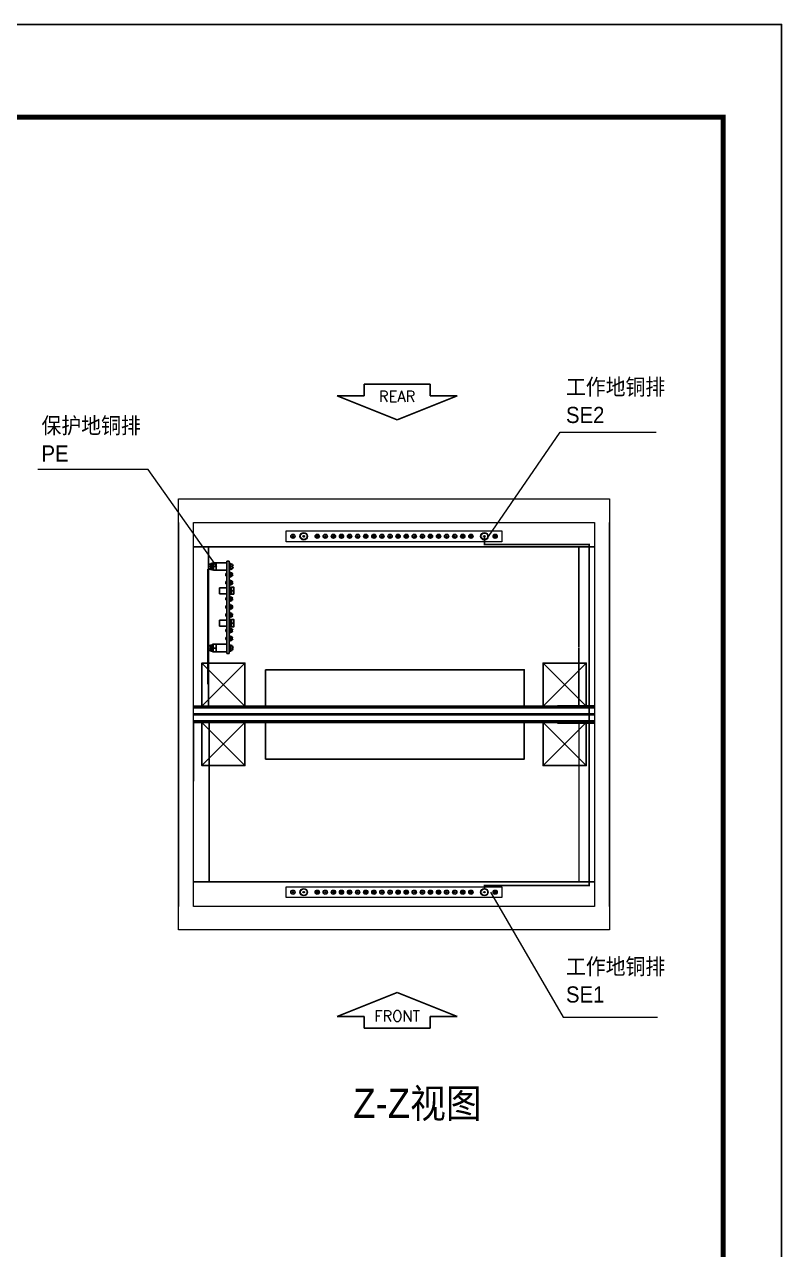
# Model space of a CAD drawing. Extents: x 81437 to 204847, y -54769 to -29444.
# Drawn here: x 89299 to 90703, y -49059 to -46788 of the extents above; entities that cross this region are included whole.
import ezdxf
from ezdxf.enums import TextEntityAlignment as Align

# ---------------------------------------------------------------- set-up
doc = ezdxf.new("R2010")
doc.units = 0
doc.header["$LTSCALE"] = 100
doc.header["$MEASUREMENT"] = 0
for name, color, linetype in [('02___PRT_ALL_AXES', 7, 'Continuous'), ('6', 6, 'Continuous'), ('70X110X1330_DXF_CONTINUOUS_LINE', 7, 'Continuous'), ('C_M8_DXF_CONTINUOUS_LINE', 7, 'Continuous'), ('D4_GB9074_24DXF_CONTINUOUS_LINE', 7, 'Continuous'), ('D4_GB9074_26DXF_CONTINUOUS_LINE', 7, 'Continuous'), ('D6_GB9074_24DXF_CONTINUOUS_LINE', 7, 'Continuous'), ('D6_GB9074_26DXF_CONTINUOUS_LINE', 7, 'Continuous'), ('D8_GB93_DXF_CONTINUOUS_LINE', 7, 'Continuous'), ('D8_GB97_1_DXF_CONTINUOUS_LINE', 7, 'Continuous'), ('GP03Z380_1_LDXF_CONTINUOUS_LINE', 7, 'Continuous'), ('JYZ-01G_DXF_CONTINUOUS_LINE', 7, 'Continuous'), ('KP103-A2-LT0DXF_CONTINUOUS_LINE', 7, 'Continuous'), ('KP103-A2-LT1DXF_CONTINUOUS_LINE', 7, 'Continuous'), ('M4X10_GB818_DXF_CONTINUOUS_LINE', 7, 'Continuous'), ('M6X14_GB818_DXF_CONTINUOUS_LINE', 7, 'Continuous'), ('M8X20_GB5783DXF_CONTINUOUS_LINE', 7, 'Continuous'), ('t', 1, 'Continuous'), ('TEXT', 7, 'Continuous')]:
    doc.layers.add(name, color=color, linetype=linetype)
doc.layers.add('细实线', color=7, linetype='Continuous', lineweight=20)
doc.styles.add('HZ', font='arial.ttf', dxfattribs={"width": 0.7})
doc.styles.add('ROMANS', font='romans', dxfattribs={"width": 0.8, "height": 2})
doc.styles.get("Standard").update_dxf_attribs({"font": ''})
doc.styles.add('微软雅黑', font='')
doc.styles.get('Standard').set_extended_font_data('SimSun')
doc.styles.get('微软雅黑').set_extended_font_data('Microsoft YaHei')

# ---------------------------------------------------------------- blocks, each defined once
blk = doc.blocks.new('图框')
at = {"layer": 't', "color": 7, "const_width": 9.62}
blk.add_lwpolyline([(4109.5, -3210.4), (4109.5, -58.9), (-6.2, -58.9), (-6.2, -3210.4)], close=True, dxfattribs=at)
at = {"color": 7, "style": '微软雅黑', "flags": 8}
for tag, p, height in [('DWG.NAME:', (1375.5, -2969.2), 25), ('DWG.NO.:', (3122, -3089.3), 24), ('图纸编号', (3309.2, -3111.3), 24), ('FILENO.:', (3122.5, -3165), 24), ('文档号', (3311.6, -3183), 24)]:
    blk.add_attdef(tag, p, '', height=height, dxfattribs=at)
at = {"color": 7, "style": '微软雅黑', "width": 0.8, "flags": 8}
for tag, p, height in [('PROJECTNAME:', (3119.3, -2971.7), 24), ('PROJECT_NAME', (3324.7, -2969.2), 25)]:
    blk.add_attdef(tag, p, '', height=height, dxfattribs=at)
at = {"color": 7, "style": '微软雅黑', "flags": 8}
for tag, height, width, p in [('RENLIU', 24, 0.7, (692, -3009.2)), ('SHUFENWANG', 24, 0.7, (879.6, -3009.2)), ('FANGHOU', 24, 0.7, (1063.6, -3009.2)), ('DANDANLI', 24, 0.7, (1243.9, -3009.2)), ('#10STATIONONTROLCABINETCOVER', 30, 0.6, (1771.7, -3076)), ('HANGZHOUHOLLYSYSAUTOMATIONCO.,LTD.', 24, 0.7, (2763.9, -3104.6))]:
    blk.add_attdef(tag, text='', height=height, dxfattribs=dict(at, width=width)).set_placement(p, align=Align.MIDDLE)
for tag, p in [('图纸名称:', (1371.6, -3024.8)), ('项目名称', (3272.9, -3045.6))]:
    blk.add_attdef(tag, text='', height=25, dxfattribs=at).set_placement(p, align=Align.BOTTOM_LEFT)
for tag, height, p in [('设计时间', 23, (207.7, -3033.7)), ('刘仁', 23, (692, -3061.1)), ('王姝芬', 23, (879.6, -3061.1)), ('侯方', 23, (1063.6, -3061.1)), ('李丹丹', 23, (1243.9, -3061.1)), ('PAGEXOFX', 24, (3947.6, -3097.9)), ('REV.', 24, (53.2, -3121.9)), ('DATE', 24, (202.7, -3121.9)), ('DESCRIPTION', 24, (445.6, -3121.9)), ('PREPARED', 24, (692, -3121.9)), ('CHECKED', 24, (879.6, -3121.9)), ('SIGNED', 24, (1063.6, -3121.9)), ('APPROVED', 24, (1243.9, -3121.9)), ('图纸名称', 30, (1771.7, -3153.6)), ('第几页共几页', 24, (3947.6, -3172.9))]:
    blk.add_attdef(tag, text='', height=height, dxfattribs=at).set_placement(p, align=Align.MIDDLE)
at = {"color": 7, "flags": 8}
blk.add_attdef('A', text='', height=23, dxfattribs=at).set_placement((53.7, -3033.7), align=Align.MIDDLE)
blk = doc.blocks.new('工作地铜排新')
at = {"linetype": 'Continuous', "lineweight": 0}
for p, q in [((8.6, -13), (8.6, -12)), ((8.6, -12), (9.6, -12)), ((9.6, -13), (8.6, -13)), ((9.6, -12), (9.6, -11)), ((9.6, -11), (10.6, -11)), ((9.6, -14), (9.6, -13)), ((10.6, -14), (9.6, -14)), ((10.6, -11), (10.6, -12)), ((10.6, -12), (11.6, -12)), ((10.6, -13), (10.6, -14)), ((11.6, -13), (10.6, -13)), ((11.6, -12), (11.6, -13)), ((8.6, -58), (8.6, -57)), ((8.6, -57), (9.6, -57)), ((9.6, -58), (8.6, -58)), ((9.6, -57), (9.6, -56)), ((9.6, -56), (10.6, -56)), ((9.6, -59), (9.6, -58)), ((10.6, -59), (9.6, -59)), ((10.6, -56), (10.6, -57)), ((10.6, -57), (11.6, -57)), ((10.6, -58), (10.6, -59)), ((11.6, -58), (10.6, -58)), ((11.6, -57), (11.6, -58)), ((8.6, -73), (8.6, -72)), ((8.6, -72), (9.6, -72)), ((9.6, -73), (8.6, -73)), ((8.6, -88), (8.6, -87)), ((8.6, -87), (9.6, -87)), ((9.6, -88), (8.6, -88)), ((9.6, -72), (9.6, -71)), ((9.6, -71), (10.6, -71)), ((9.6, -74), (9.6, -73)), ((10.6, -74), (9.6, -74)), ((9.6, -87), (9.6, -86)), ((9.6, -86), (10.6, -86)), ((9.6, -89), (9.6, -88)), ((10.6, -89), (9.6, -89)), ((10.6, -71), (10.6, -72)), ((10.6, -72), (11.6, -72)), ((10.6, -73), (10.6, -74)), ((11.6, -73), (10.6, -73)), ((10.6, -86), (10.6, -87)), ((10.6, -87), (11.6, -87)), ((10.6, -88), (10.6, -89)), ((11.6, -88), (10.6, -88)), ((11.6, -72), (11.6, -73)), ((11.6, -87), (11.6, -88)), ((8.6, -103), (8.6, -102)), ((8.6, -102), (9.6, -102)), ((9.6, -103), (8.6, -103)), ((9.6, -102), (9.6, -101)), ((9.6, -101), (10.6, -101)), ((9.6, -104), (9.6, -103)), ((10.6, -104), (9.6, -104)), ((10.6, -101), (10.6, -102)), ((10.6, -102), (11.6, -102)), ((10.6, -103), (10.6, -104)), ((11.6, -103), (10.6, -103)), ((11.6, -102), (11.6, -103)), ((8.6, -118), (8.6, -117)), ((8.6, -117), (9.6, -117)), ((9.6, -118), (8.6, -118)), ((8.6, -133), (8.6, -132)), ((8.6, -132), (9.6, -132)), ((9.6, -133), (8.6, -133)), ((9.6, -117), (9.6, -116)), ((9.6, -116), (10.6, -116)), ((9.6, -119), (9.6, -118)), ((10.6, -119), (9.6, -119)), ((9.6, -132), (9.6, -131)), ((9.6, -131), (10.6, -131)), ((9.6, -134), (9.6, -133)), ((10.6, -134), (9.6, -134)), ((10.6, -116), (10.6, -117)), ((10.6, -117), (11.6, -117)), ((10.6, -118), (10.6, -119)), ((11.6, -118), (10.6, -118)), ((10.6, -131), (10.6, -132)), ((10.6, -132), (11.6, -132)), ((10.6, -133), (10.6, -134)), ((11.6, -133), (10.6, -133)), ((11.6, -117), (11.6, -118)), ((11.6, -132), (11.6, -133)), ((8.6, -148), (8.6, -147)), ((8.6, -147), (9.6, -147)), ((9.6, -148), (8.6, -148)), ((9.6, -147), (9.6, -146)), ((9.6, -146), (10.6, -146)), ((9.6, -149), (9.6, -148)), ((10.6, -149), (9.6, -149)), ((10.6, -146), (10.6, -147)), ((10.6, -147), (11.6, -147)), ((10.6, -148), (10.6, -149)), ((11.6, -148), (10.6, -148)), ((11.6, -147), (11.6, -148)), ((8.6, -163), (8.6, -162)), ((8.6, -162), (9.6, -162)), ((9.6, -163), (8.6, -163)), ((8.6, -178), (8.6, -177)), ((8.6, -177), (9.6, -177)), ((9.6, -178), (8.6, -178)), ((9.6, -162), (9.6, -161)), ((9.6, -161), (10.6, -161)), ((9.6, -164), (9.6, -163)), ((10.6, -164), (9.6, -164)), ((9.6, -177), (9.6, -176)), ((9.6, -176), (10.6, -176)), ((9.6, -179), (9.6, -178)), ((10.6, -179), (9.6, -179)), ((10.6, -161), (10.6, -162)), ((10.6, -162), (11.6, -162)), ((10.6, -163), (10.6, -164)), ((11.6, -163), (10.6, -163)), ((10.6, -176), (10.6, -177)), ((10.6, -177), (11.6, -177)), ((10.6, -178), (10.6, -179)), ((11.6, -178), (10.6, -178)), ((11.6, -162), (11.6, -163)), ((11.6, -177), (11.6, -178)), ((8.6, -193), (8.6, -192)), ((8.6, -192), (9.6, -192)), ((9.6, -193), (8.6, -193)), ((9.6, -192), (9.6, -191)), ((9.6, -191), (10.6, -191)), ((9.6, -194), (9.6, -193)), ((10.6, -194), (9.6, -194)), ((10.6, -191), (10.6, -192)), ((10.6, -192), (11.6, -192)), ((10.6, -193), (10.6, -194)), ((11.6, -193), (10.6, -193)), ((11.6, -192), (11.6, -193)), ((8.6, -208), (8.6, -207)), ((8.6, -207), (9.6, -207)), ((9.6, -208), (8.6, -208)), ((8.6, -223), (8.6, -222)), ((8.6, -222), (9.6, -222)), ((9.6, -223), (8.6, -223)), ((9.6, -207), (9.6, -206)), ((9.6, -206), (10.6, -206)), ((9.6, -209), (9.6, -208)), ((10.6, -209), (9.6, -209)), ((9.6, -222), (9.6, -221)), ((9.6, -221), (10.6, -221)), ((9.6, -224), (9.6, -223)), ((10.6, -224), (9.6, -224)), ((10.6, -206), (10.6, -207)), ((10.6, -207), (11.6, -207)), ((10.6, -208), (10.6, -209)), ((11.6, -208), (10.6, -208)), ((10.6, -221), (10.6, -222)), ((10.6, -222), (11.6, -222)), ((10.6, -223), (10.6, -224)), ((11.6, -223), (10.6, -223)), ((11.6, -207), (11.6, -208)), ((11.6, -222), (11.6, -223)), ((8.6, -238), (8.6, -237)), ((8.6, -237), (9.6, -237)), ((9.6, -238), (8.6, -238)), ((9.6, -237), (9.6, -236)), ((9.6, -236), (10.6, -236)), ((9.6, -239), (9.6, -238)), ((10.6, -239), (9.6, -239)), ((10.6, -236), (10.6, -237)), ((10.6, -237), (11.6, -237)), ((10.6, -238), (10.6, -239)), ((11.6, -238), (10.6, -238)), ((11.6, -237), (11.6, -238)), ((8.6, -253), (8.6, -252)), ((8.6, -252), (9.6, -252)), ((9.6, -253), (8.6, -253)), ((8.6, -268), (8.6, -267)), ((8.6, -267), (9.6, -267)), ((9.6, -268), (8.6, -268)), ((9.6, -252), (9.6, -251)), ((9.6, -251), (10.6, -251)), ((9.6, -254), (9.6, -253)), ((10.6, -254), (9.6, -254)), ((9.6, -267), (9.6, -266)), ((9.6, -266), (10.6, -266)), ((9.6, -269), (9.6, -268)), ((10.6, -269), (9.6, -269)), ((10.6, -251), (10.6, -252)), ((10.6, -252), (11.6, -252)), ((10.6, -253), (10.6, -254)), ((11.6, -253), (10.6, -253)), ((10.6, -266), (10.6, -267)), ((10.6, -267), (11.6, -267)), ((10.6, -268), (10.6, -269)), ((11.6, -268), (10.6, -268)), ((11.6, -252), (11.6, -253)), ((11.6, -267), (11.6, -268)), ((8.6, -283), (8.6, -282)), ((8.6, -282), (9.6, -282)), ((9.6, -283), (8.6, -283)), ((9.6, -282), (9.6, -281)), ((9.6, -281), (10.6, -281)), ((9.6, -284), (9.6, -283)), ((10.6, -284), (9.6, -284)), ((10.6, -281), (10.6, -282)), ((10.6, -282), (11.6, -282)), ((10.6, -283), (10.6, -284)), ((11.6, -283), (10.6, -283)), ((11.6, -282), (11.6, -283)), ((8.6, -298), (8.6, -297)), ((8.6, -297), (9.6, -297)), ((9.6, -298), (8.6, -298)), ((8.6, -313), (8.6, -312)), ((8.6, -312), (9.6, -312)), ((9.6, -313), (8.6, -313)), ((9.6, -297), (9.6, -296)), ((9.6, -296), (10.6, -296)), ((9.6, -299), (9.6, -298)), ((10.6, -299), (9.6, -299)), ((9.6, -312), (9.6, -311)), ((9.6, -311), (10.6, -311)), ((9.6, -314), (9.6, -313)), ((10.6, -314), (9.6, -314)), ((10.6, -296), (10.6, -297)), ((10.6, -297), (11.6, -297)), ((10.6, -298), (10.6, -299)), ((11.6, -298), (10.6, -298)), ((10.6, -311), (10.6, -312)), ((10.6, -312), (11.6, -312)), ((10.6, -313), (10.6, -314)), ((11.6, -313), (10.6, -313)), ((11.6, -297), (11.6, -298)), ((11.6, -312), (11.6, -313)), ((8.6, -328), (8.6, -327)), ((8.6, -327), (9.6, -327)), ((9.6, -328), (8.6, -328)), ((9.6, -327), (9.6, -326)), ((9.6, -326), (10.6, -326)), ((9.6, -329), (9.6, -328)), ((10.6, -329), (9.6, -329)), ((10.6, -326), (10.6, -327)), ((10.6, -327), (11.6, -327)), ((10.6, -328), (10.6, -329)), ((11.6, -328), (10.6, -328)), ((11.6, -327), (11.6, -328)), ((8.6, -343), (8.6, -342)), ((8.6, -342), (9.6, -342)), ((9.6, -343), (8.6, -343)), ((9.6, -342), (9.6, -341)), ((9.6, -341), (10.6, -341)), ((9.6, -344), (9.6, -343)), ((10.6, -344), (9.6, -344)), ((10.6, -341), (10.6, -342)), ((10.6, -342), (11.6, -342)), ((10.6, -343), (10.6, -344)), ((11.6, -343), (10.6, -343)), ((11.6, -342), (11.6, -343)), ((9.6, -387), (9.6, -386)), ((9.6, -386), (10.6, -386)), ((10.6, -386), (10.6, -387)), ((8.6, -388), (8.6, -387)), ((8.6, -387), (9.6, -387)), ((9.6, -388), (8.6, -388)), ((9.6, -389), (9.6, -388)), ((10.6, -389), (9.6, -389)), ((10.6, -387), (11.6, -387)), ((10.6, -388), (10.6, -389)), ((11.6, -388), (10.6, -388)), ((11.6, -387), (11.6, -388))]:
    blk.add_line(p, q, dxfattribs=at)
at = {"linetype": 'Continuous'}
for p, q in [((8.6, -32), (9.6, -32)), ((8.6, -33), (8.6, -32)), ((9.6, -33), (8.6, -33)), ((9.6, -31), (10.6, -31)), ((9.6, -32), (9.6, -31)), ((9.6, -34), (9.6, -33)), ((10.6, -34), (9.6, -34)), ((10.6, -31), (10.6, -32)), ((10.6, -32), (11.6, -32)), ((11.6, -33), (10.6, -33)), ((10.6, -33), (10.6, -34)), ((11.6, -32), (11.6, -33)), ((8.6, -367), (9.6, -367)), ((8.6, -368), (8.6, -367)), ((9.6, -368), (8.6, -368)), ((9.6, -366), (10.6, -366)), ((9.6, -367), (9.6, -366)), ((9.6, -369), (9.6, -368)), ((10.6, -369), (9.6, -369)), ((10.6, -366), (10.6, -367)), ((10.6, -367), (11.6, -367)), ((11.6, -368), (10.6, -368)), ((10.6, -368), (10.6, -369)), ((11.6, -367), (11.6, -368))]:
    blk.add_line(p, q, dxfattribs=at)
blk.add_lwpolyline([(20, 0), (20, -400), (0, -400), (0, 0)], close=True)
for centre, radius in [((10.1, -32.5), 7), ((10.1, -32.5), 6), ((10.1, -367.5), 7), ((10.1, -367.5), 6)]:
    blk.add_circle(centre, radius, dxfattribs=at)
at = {"layer": '02___PRT_ALL_AXES', "linetype": 'Continuous', "lineweight": 0}
for centre, radius in [((10.1, -12.5), 4), ((10.1, -12.5), 3.6), ((10.1, -57.5), 4), ((10.1, -57.5), 3.6), ((10.1, -72.5), 4), ((10.1, -87.5), 4), ((10.1, -72.5), 3.6), ((10.1, -87.5), 3.6), ((10.1, -102.5), 4), ((10.1, -117.5), 4), ((10.1, -102.5), 3.6), ((10.1, -132.5), 4), ((10.1, -117.5), 3.6), ((10.1, -132.5), 3.6), ((10.1, -147.5), 4), ((10.1, -162.5), 4), ((10.1, -147.5), 3.6), ((10.1, -162.5), 3.6), ((10.1, -177.5), 4), ((10.1, -177.5), 3.6), ((10.1, -192.5), 4), ((10.1, -207.5), 4), ((10.1, -192.5), 3.6), ((10.1, -207.5), 3.6), ((10.1, -222.5), 4), ((10.1, -222.5), 3.6), ((10.1, -237.5), 4), ((10.1, -252.5), 4), ((10.1, -237.5), 3.6), ((10.1, -252.5), 3.6), ((10.1, -267.5), 4), ((10.1, -267.5), 3.6), ((10.1, -282.5), 4), ((10.1, -297.5), 4), ((10.1, -282.5), 3.6), ((10.1, -297.5), 3.6), ((10.1, -312.5), 4), ((10.1, -312.5), 3.6), ((10.1, -327.5), 4), ((10.1, -342.5), 4), ((10.1, -327.5), 3.6), ((10.1, -342.5), 3.6), ((10.1, -387.5), 4), ((10.1, -387.5), 3.6)]:
    blk.add_circle(centre, radius, dxfattribs=at)
at = {"layer": '细实线'}
for p, q in [((8.6, -12.5), (11.6, -12.5)), ((10.1, -11), (10.1, -14)), ((8.6, -32.5), (11.6, -32.5)), ((10.1, -31), (10.1, -34)), ((8.6, -57.5), (11.6, -57.5)), ((10.1, -56), (10.1, -59)), ((8.6, -72.5), (11.6, -72.5)), ((8.6, -87.5), (11.6, -87.5)), ((10.1, -71), (10.1, -74)), ((10.1, -86), (10.1, -89)), ((8.6, -102.5), (11.6, -102.5)), ((10.1, -101), (10.1, -104)), ((8.6, -117.5), (11.6, -117.5)), ((8.6, -132.5), (11.6, -132.5)), ((10.1, -116), (10.1, -119)), ((10.1, -131), (10.1, -134)), ((8.6, -147.5), (11.6, -147.5)), ((10.1, -146), (10.1, -149)), ((8.6, -162.5), (11.6, -162.5)), ((8.6, -177.5), (11.6, -177.5)), ((10.1, -161), (10.1, -164)), ((10.1, -176), (10.1, -179)), ((8.6, -192.5), (11.6, -192.5)), ((10.1, -191), (10.1, -194)), ((8.6, -207.5), (11.6, -207.5)), ((8.6, -222.5), (11.6, -222.5)), ((10.1, -206), (10.1, -209)), ((10.1, -221), (10.1, -224)), ((8.6, -237.5), (11.6, -237.5)), ((10.1, -236), (10.1, -239)), ((8.6, -252.5), (11.6, -252.5)), ((8.6, -267.5), (11.6, -267.5)), ((10.1, -251), (10.1, -254)), ((10.1, -266), (10.1, -269)), ((8.6, -282.5), (11.6, -282.5)), ((10.1, -281), (10.1, -284)), ((8.6, -297.5), (11.6, -297.5)), ((8.6, -312.5), (11.6, -312.5)), ((10.1, -296), (10.1, -299)), ((10.1, -311), (10.1, -314)), ((8.6, -327.5), (11.6, -327.5)), ((10.1, -326), (10.1, -329)), ((8.6, -342.5), (11.6, -342.5)), ((10.1, -341), (10.1, -344)), ((8.6, -367.5), (11.6, -367.5)), ((10.1, -366), (10.1, -369)), ((10.1, -386), (10.1, -389)), ((8.6, -387.5), (11.6, -387.5))]:
    blk.add_line(p, q, dxfattribs=at)

msp = doc.modelspace()

# ---------------------------------------------------------------- linework, layer by layer
at = {"color": 3, "lineweight": 0}
for p, q in [((89528.4, -47613.6), (89323.8, -47613.6)), ((89528.4, -47613.6), (89323.8, -47613.6)), ((89655.6, -47793.4), (89528.4, -47613.6)), ((89655.6, -47793.4), (89528.4, -47613.6))]:
    msp.add_line(p, q, dxfattribs=at)
at = {"color": 4}
for p, q in [((89707.9, -47972.3), (89627.9, -48052.3)), ((89707.9, -48052.3), (89627.9, -47972.3)), ((90340.9, -47972.3), (90260.9, -48052.3)), ((90340.9, -48052.3), (90260.9, -47972.3)), ((89707.9, -48162.3), (89627.9, -48082.3)), ((89707.9, -48082.3), (89627.9, -48162.3)), ((90340.9, -48162.3), (90260.9, -48082.3)), ((90340.9, -48082.3), (90260.9, -48162.3))]:
    msp.add_line(p, q, dxfattribs=at)
at = {"color": 1}
msp.add_lwpolyline([(86374.7, -46788.4), (90703, -46788.4), (90703, -50218.7), (86374.7, -50218.7)], close=True, dxfattribs=at)
at = {"color": 4}
for points in [[(89707.9, -48052.3), (89627.9, -48052.3), (89627.9, -47972.3), (89707.9, -47972.3)], [(90340.9, -48052.3), (90260.9, -48052.3), (90260.9, -47972.3), (90340.9, -47972.3)], [(89707.9, -48082.3), (89627.9, -48082.3), (89627.9, -48162.3), (89707.9, -48162.3)], [(90340.9, -48082.3), (90260.9, -48082.3), (90260.9, -48162.3), (90340.9, -48162.3)]]:
    msp.add_lwpolyline(points, close=True, dxfattribs=at)
at = {"color": 7}
for points in [[(89746.2, -47984.5), (90225.9, -47984.5), (90225.9, -48052.3), (89746.2, -48052.3)], [(89746.2, -48150.2), (90225.9, -48150.2), (90225.9, -48082.3), (89746.2, -48082.3)]]:
    msp.add_lwpolyline(points, close=True, dxfattribs=at)
at = {"layer": '6', "color": 7}
for p, q in [((89928.9, -47476.9), (89928.9, -47455.4)), ((89928.9, -47476.9), (89928.9, -47455.4)), ((90051.2, -47455.4), (89928.9, -47455.4)), ((90051.2, -47455.4), (89928.9, -47455.4)), ((89928.9, -47476.9), (89928.9, -47455.4)), ((89928.9, -47476.9), (89928.9, -47455.4)), ((90051.2, -47455.4), (89928.9, -47455.4)), ((90051.2, -47455.4), (89928.9, -47455.4)), ((90051.2, -47476.9), (90051.2, -47455.4)), ((90051.2, -47476.9), (90051.2, -47455.4)), ((90051.2, -47476.9), (90051.2, -47455.4)), ((90051.2, -47476.9), (90051.2, -47455.4)), ((89990, -47521.4), (89878.7, -47476.9)), ((89878.7, -47476.9), (89928.9, -47476.9)), ((89878.7, -47476.9), (89928.9, -47476.9)), ((89990, -47521.4), (89878.7, -47476.9)), ((89990, -47521.4), (89878.7, -47476.9)), ((89878.7, -47476.9), (89928.9, -47476.9)), ((89878.7, -47476.9), (89928.9, -47476.9)), ((89990, -47521.4), (89878.7, -47476.9)), ((89990, -47521.4), (90101.4, -47476.9)), ((89990, -47521.4), (90101.4, -47476.9)), ((89990, -47521.4), (90101.4, -47476.9)), ((89990, -47521.4), (90101.4, -47476.9)), ((90101.4, -47476.9), (90051.2, -47476.9)), ((90101.4, -47476.9), (90051.2, -47476.9)), ((90101.4, -47476.9), (90051.2, -47476.9)), ((90101.4, -47476.9), (90051.2, -47476.9)), ((89990, -48582.8), (89878.7, -48627.3)), ((89990, -48582.8), (89878.7, -48627.3)), ((89990, -48582.8), (89878.7, -48627.3)), ((89990, -48582.8), (89878.7, -48627.3)), ((89990, -48582.8), (90101.4, -48627.3)), ((89990, -48582.8), (90101.4, -48627.3)), ((89990, -48582.8), (90101.4, -48627.3)), ((89990, -48582.8), (90101.4, -48627.3)), ((89878.7, -48627.3), (89928.9, -48627.3)), ((89878.7, -48627.3), (89928.9, -48627.3)), ((89878.7, -48627.3), (89928.9, -48627.3)), ((89878.7, -48627.3), (89928.9, -48627.3)), ((89928.9, -48627.3), (89928.9, -48648.9)), ((89928.9, -48627.3), (89928.9, -48648.9)), ((89928.9, -48627.3), (89928.9, -48648.9)), ((89928.9, -48627.3), (89928.9, -48648.9)), ((90101.4, -48627.3), (90051.2, -48627.3)), ((90101.4, -48627.3), (90051.2, -48627.3)), ((90051.2, -48627.3), (90051.2, -48648.9)), ((90051.2, -48627.3), (90051.2, -48648.9)), ((90101.4, -48627.3), (90051.2, -48627.3)), ((90101.4, -48627.3), (90051.2, -48627.3)), ((90051.2, -48627.3), (90051.2, -48648.9)), ((90051.2, -48627.3), (90051.2, -48648.9)), ((90051.2, -48648.9), (89928.9, -48648.9)), ((90051.2, -48648.9), (89928.9, -48648.9)), ((90051.2, -48648.9), (89928.9, -48648.9)), ((90051.2, -48648.9), (89928.9, -48648.9))]:
    msp.add_line(p, q, dxfattribs=at)
at = {"layer": '70X110X1330_DXF_CONTINUOUS_LINE', "color": 0, "linetype": 'Continuous'}
for p, q in [((90356.4, -48051.3), (90287.4, -48051.3)), ((90356.4, -48051.3), (90287.4, -48051.3)), ((89612.4, -48082.3), (89612.4, -48191.3)), ((89612.4, -48082.3), (89612.4, -48191.3)), ((90356.4, -48083.3), (90287.4, -48083.3)), ((90356.4, -48083.3), (90287.4, -48083.3))]:
    msp.add_line(p, q, dxfattribs=at)
at = {"layer": 'C_M8_DXF_CONTINUOUS_LINE', "color": 0, "linetype": 'Continuous'}
for p, q in [((89660.8, -47832.7), (89660.8, -47843.7)), ((89660.8, -47832.7), (89660.8, -47843.7)), ((89660.8, -47832.7), (89674.3, -47832.7)), ((89660.8, -47843.7), (89674.3, -47843.7)), ((89660.8, -47892.7), (89660.8, -47903.7)), ((89660.8, -47892.7), (89660.8, -47903.7)), ((89660.8, -47892.7), (89674.3, -47892.7)), ((89660.8, -47903.7), (89674.3, -47903.7))]:
    msp.add_line(p, q, dxfattribs=at)
at = {"layer": 'D4_GB9074_24DXF_CONTINUOUS_LINE', "color": 0, "linetype": 'Continuous'}
for p, q in [((89680.3, -47803.7), (89680.3, -47812.7)), ((89680.3, -47803.7), (89681.1, -47803.7)), ((89680.3, -47812.7), (89681.1, -47812.7)), ((89680.3, -47818.7), (89680.3, -47827.7)), ((89680.3, -47818.7), (89681.1, -47818.7)), ((89681.1, -47803.7), (89681.1, -47812.7)), ((89681.1, -47818.7), (89681.1, -47827.7)), ((89680.3, -47827.7), (89681.1, -47827.7)), ((89680.3, -47848.7), (89680.3, -47857.7)), ((89680.3, -47848.7), (89681.1, -47848.7)), ((89680.3, -47857.7), (89681.1, -47857.7)), ((89680.3, -47863.7), (89680.3, -47872.7)), ((89680.3, -47863.7), (89681.1, -47863.7)), ((89681.1, -47848.7), (89681.1, -47857.7)), ((89681.1, -47863.7), (89681.1, -47872.7)), ((89680.3, -47872.7), (89681.1, -47872.7)), ((89680.3, -47878.7), (89680.3, -47887.7)), ((89680.3, -47878.7), (89681.1, -47878.7)), ((89680.3, -47887.7), (89681.1, -47887.7)), ((89681.1, -47878.7), (89681.1, -47887.7)), ((89680.3, -47907.2), (89680.3, -47916.2)), ((89680.3, -47907.2), (89681.1, -47907.2)), ((89681.1, -47907.2), (89681.1, -47916.2)), ((89680.3, -47916.2), (89681.1, -47916.2)), ((89680.3, -47922.2), (89680.3, -47931.2)), ((89680.3, -47922.2), (89681.1, -47922.2)), ((89680.3, -47931.2), (89681.1, -47931.2)), ((89681.1, -47922.2), (89681.1, -47931.2))]:
    msp.add_line(p, q, dxfattribs=at)
at = {"layer": 'D4_GB9074_26DXF_CONTINUOUS_LINE', "color": 0, "linetype": 'Continuous'}
for p, q in [((89681.1, -47811.7), (89682.2, -47811.7)), ((89682.2, -47804.7), (89682.2, -47811.7)), ((89682.2, -47819.7), (89682.2, -47826.7)), ((89681.1, -47826.7), (89682.2, -47826.7)), ((89681.1, -47856.7), (89682.2, -47856.7)), ((89682.2, -47849.7), (89682.2, -47856.7)), ((89682.2, -47864.7), (89682.2, -47871.7)), ((89681.1, -47871.7), (89682.2, -47871.7)), ((89681.1, -47886.7), (89682.2, -47886.7)), ((89682.2, -47879.7), (89682.2, -47886.7)), ((89682.2, -47908.2), (89682.2, -47915.2)), ((89681.1, -47915.2), (89682.2, -47915.2)), ((89681.1, -47930.2), (89682.2, -47930.2)), ((89682.2, -47923.2), (89682.2, -47930.2))]:
    msp.add_line(p, q, dxfattribs=at)
for centre, start_param, end_param in [((89681.1, -47808.2), 1.492138, 1.570796), ((89682.2, -47808.2), 7.853982, 8.011779), ((89681.1, -47823.2), 1.492138, 1.570796), ((89682.2, -47823.2), 7.853982, 8.011779), ((89681.1, -47853.2), 1.492138, 1.570796), ((89682.2, -47853.2), 7.853982, 8.011779), ((89681.1, -47868.2), 1.492138, 1.570796), ((89682.2, -47868.2), 7.853982, 8.011779), ((89681.1, -47883.2), 1.492138, 1.570796), ((89682.2, -47883.2), 7.853982, 8.011779), ((89681.1, -47911.7), 1.492138, 1.570796), ((89682.2, -47911.7), 7.853982, 8.011779), ((89681.1, -47926.7), 1.492138, 1.570796), ((89682.2, -47926.7), 7.853982, 8.011779)]:
    msp.add_ellipse(centre, major_axis=(7, 0), ratio=0.5, start_param=start_param, end_param=end_param, dxfattribs=at)
at = {"layer": 'D6_GB9074_24DXF_CONTINUOUS_LINE', "color": 0, "linetype": 'Continuous'}
for p, q in [((89646.2, -47799.2), (89646.2, -47787.2)), ((89646.2, -47799.2), (89646.2, -47787.2)), ((89647.8, -47787.2), (89646.2, -47787.2)), ((89647.8, -47799.2), (89646.2, -47799.2)), ((89678.3, -47787.2), (89679.9, -47787.2)), ((89678.3, -47799.2), (89679.9, -47799.2)), ((89679.9, -47787.2), (89679.9, -47799.2)), ((89646.2, -47938.4), (89646.2, -47950.4)), ((89647.8, -47938.4), (89646.2, -47938.4)), ((89647.8, -47950.4), (89646.2, -47950.4)), ((89678.3, -47938.4), (89679.9, -47938.4)), ((89678.3, -47950.4), (89679.9, -47950.4)), ((89679.9, -47950.4), (89679.9, -47938.4))]:
    msp.add_line(p, q, dxfattribs=at)
at = {"layer": 'D6_GB9074_26DXF_CONTINUOUS_LINE', "color": 0, "linetype": 'Continuous'}
for p, q in [((89644.6, -47798.7), (89644.6, -47787.7)), ((89644.6, -47798.7), (89644.6, -47787.7)), ((89646.2, -47798.7), (89644.6, -47798.7)), ((89679.9, -47798.7), (89681.5, -47798.7)), ((89681.5, -47787.7), (89681.5, -47798.7)), ((89644.6, -47938.9), (89644.6, -47949.9)), ((89646.2, -47938.9), (89644.6, -47938.9)), ((89679.9, -47938.9), (89681.5, -47938.9)), ((89681.5, -47949.9), (89681.5, -47938.9))]:
    msp.add_line(p, q, dxfattribs=at)
for centre, start_param, end_param in [((89646.2, -47793.2), 1.570796, 1.716769), ((89644.6, -47793.2), 1.498, 1.570796), ((89679.9, -47793.2), 1.498, 1.570796), ((89681.5, -47793.2), 7.853982, 7.999954)]:
    msp.add_ellipse(centre, major_axis=(11, 0), ratio=0.5, start_param=start_param, end_param=end_param, dxfattribs=at)
at = {"layer": 'D6_GB9074_26DXF_CONTINUOUS_LINE', "color": 0, "linetype": 'Continuous', "extrusion": (0, 0, -1)}
for centre, start_param, end_param in [((89646.2, -47944.4), 1.570796, 1.716769), ((89644.6, -47944.4), 1.498, 1.570796), ((89681.5, -47944.4), 7.853982, 7.999954), ((89679.9, -47944.4), 1.498, 1.570796)]:
    msp.add_ellipse(centre, major_axis=(11, 0), ratio=0.5, start_param=start_param, end_param=end_param, dxfattribs=at)
at = {"layer": 'D8_GB93_DXF_CONTINUOUS_LINE', "color": 0, "linetype": 'Continuous'}
for p, q in [((89682, -47844.3), (89679.9, -47844.3)), ((89682, -47844.3), (89682, -47832)), ((89682, -47904.3), (89682, -47892)), ((89682, -47904.3), (89679.9, -47904.3))]:
    msp.add_line(p, q, dxfattribs=at)
for centre, start_param, end_param in [((89682, -47838.2), 1.570796, 1.742369), ((89679.9, -47838.2), 1.485319, 1.570796), ((89682, -47898.2), 1.570796, 1.742369), ((89679.9, -47898.2), 1.485319, 1.570796)]:
    msp.add_ellipse(centre, major_axis=(12.3, 0), ratio=0.5, start_param=start_param, end_param=end_param, dxfattribs=at)
at = {"layer": 'D8_GB97_1_DXF_CONTINUOUS_LINE', "color": 0, "linetype": 'Continuous'}
for p, q in [((89679.9, -47830.2), (89678.3, -47830.2)), ((89679.9, -47846.2), (89678.3, -47846.2)), ((89679.9, -47846.2), (89679.9, -47830.2)), ((89679.9, -47890.2), (89678.3, -47890.2)), ((89679.9, -47906.2), (89679.9, -47890.2)), ((89679.9, -47906.2), (89678.3, -47906.2))]:
    msp.add_line(p, q, dxfattribs=at)
at = {"layer": 'GP03Z380_1_LDXF_CONTINUOUS_LINE', "color": 0, "linetype": 'Continuous'}
for p, q in [((89584.9, -47711.3), (89584.9, -48423.3)), ((89584.9, -47711.3), (89584.9, -48423.3)), ((90383.9, -47711.3), (90383.9, -48423.3)), ((90383.9, -47711.3), (90383.9, -48423.3))]:
    msp.add_line(p, q, dxfattribs=at)
at = {"layer": 'JYZ-01G_DXF_CONTINUOUS_LINE', "color": 0, "linetype": 'Continuous'}
for p, q in [((89649.3, -47786.2), (89654.3, -47786.2)), ((89649.3, -47793.2), (89654.3, -47793.2)), ((89649.3, -47800.2), (89654.3, -47800.2)), ((89654.3, -47786.2), (89654.3, -47800.2)), ((89654.3, -47786.2), (89654.3, -47800.2)), ((89674.3, -47786.2), (89654.3, -47786.2)), ((89674.3, -47800.2), (89654.3, -47800.2)), ((89649.3, -47937.4), (89654.3, -47937.4)), ((89654.3, -47951.4), (89654.3, -47937.4)), ((89674.3, -47937.4), (89654.3, -47937.4)), ((89649.3, -47944.4), (89654.3, -47944.4)), ((89649.3, -47951.4), (89654.3, -47951.4)), ((89674.3, -47951.4), (89654.3, -47951.4))]:
    msp.add_line(p, q, dxfattribs=at)
at = {"layer": 'KP103-A2-LT0DXF_CONTINUOUS_LINE', "color": 0, "linetype": 'Continuous'}
for p, q in [((89612.4, -47756.8), (90356.4, -47756.8)), ((89612.4, -47756.8), (90356.4, -47756.8)), ((89641.7, -47756.9), (89631.4, -47756.9)), ((89641.7, -47756.9), (89631.4, -47756.9)), ((89640.2, -47756.9), (89640.2, -48052.3)), ((89640.2, -47756.9), (89640.2, -48052.3)), ((90327.2, -47942.3), (90327.2, -47756.8)), ((90327.2, -47942.3), (90327.2, -47756.8)), ((89639.2, -48011.3), (89639.2, -47798.3)), ((89639.2, -48011.3), (89639.2, -47798.3)), ((89674.3, -47783.2), (89674.3, -47954.4)), ((89674.3, -47783.2), (89678.3, -47783.2)), ((89678.3, -47783.2), (89678.3, -47954.4)), ((89674.3, -47954.4), (89678.3, -47954.4)), ((90327.2, -48051.3), (90327.2, -47943.3)), ((90327.2, -48051.3), (90327.2, -47943.3)), ((89641.7, -48083.3), (89641.7, -48377.8)), ((89641.7, -48083.3), (89641.7, -48377.8)), ((90356.4, -48377.8), (89612.4, -48377.8)), ((90356.4, -48377.8), (89612.4, -48377.8))]:
    msp.add_line(p, q, dxfattribs=at)
at = {"layer": 'KP103-A2-LT1DXF_CONTINUOUS_LINE', "color": 0, "linetype": 'Continuous'}
for p, q in [((90356.4, -48052.3), (89612.4, -48052.3)), ((90356.4, -48052.3), (89612.4, -48052.3)), ((90356.4, -48055.3), (89612.4, -48055.3)), ((90356.4, -48055.3), (89612.4, -48055.3)), ((89612.4, -48066.3), (90356.4, -48066.3)), ((89612.4, -48066.3), (90356.4, -48066.3)), ((90356.4, -48068.3), (89612.4, -48068.3)), ((90356.4, -48068.3), (89612.4, -48068.3)), ((89612.4, -48079.3), (90356.4, -48079.3)), ((89612.4, -48079.3), (90356.4, -48079.3)), ((89612.4, -48082.3), (90356.4, -48082.3)), ((89612.4, -48082.3), (90356.4, -48082.3))]:
    msp.add_line(p, q, dxfattribs=at)
at = {"layer": 'M4X10_GB818_DXF_CONTINUOUS_LINE', "color": 0, "linetype": 'Continuous'}
for p, q in [((89672.2, -47810.2), (89672.2, -47806.2)), ((89672.2, -47810.2), (89672.2, -47806.2)), ((89672.2, -47806.2), (89674.3, -47806.2)), ((89672.2, -47810.2), (89674.3, -47810.2)), ((89672.2, -47825.2), (89672.2, -47821.2)), ((89672.2, -47825.2), (89672.2, -47821.2)), ((89672.2, -47821.2), (89674.3, -47821.2)), ((89678.3, -47806.2), (89680.3, -47806.2)), ((89678.3, -47810.2), (89680.3, -47810.2)), ((89678.3, -47821.2), (89680.3, -47821.2)), ((89682.2, -47811.7), (89682.2, -47804.7)), ((89682.2, -47826.7), (89682.2, -47819.7)), ((89684.3, -47805.7), (89684.3, -47805.7)), ((89684.3, -47805.7), (89684.3, -47805.7)), ((89684.3, -47807.7), (89685.3, -47807.7)), ((89684.3, -47808.7), (89685.3, -47808.7)), ((89684.3, -47810.6), (89684.3, -47810.7)), ((89684.3, -47820.7), (89684.3, -47820.7)), ((89684.3, -47822.7), (89685.3, -47822.7)), ((89684.3, -47823.7), (89685.3, -47823.7)), ((89672.2, -47825.2), (89674.3, -47825.2)), ((89678.3, -47825.2), (89680.3, -47825.2)), ((89684.3, -47825.6), (89684.3, -47825.7)), ((89672.2, -47855.2), (89672.2, -47851.2)), ((89672.2, -47855.2), (89672.2, -47851.2)), ((89672.2, -47851.2), (89674.3, -47851.2)), ((89672.2, -47855.2), (89674.3, -47855.2)), ((89672.2, -47870.2), (89672.2, -47866.2)), ((89672.2, -47870.2), (89672.2, -47866.2)), ((89672.2, -47866.2), (89674.3, -47866.2)), ((89678.3, -47851.2), (89680.3, -47851.2)), ((89678.3, -47855.2), (89680.3, -47855.2)), ((89678.3, -47866.2), (89680.3, -47866.2)), ((89682.2, -47856.7), (89682.2, -47849.7)), ((89682.2, -47871.7), (89682.2, -47864.7)), ((89684.3, -47850.7), (89684.3, -47850.7)), ((89684.3, -47852.7), (89685.3, -47852.7)), ((89684.3, -47853.7), (89685.3, -47853.7)), ((89684.3, -47855.6), (89684.3, -47855.7)), ((89684.3, -47865.7), (89684.3, -47865.7)), ((89684.3, -47867.7), (89685.3, -47867.7)), ((89684.3, -47868.7), (89685.3, -47868.7)), ((89672.2, -47870.2), (89674.3, -47870.2)), ((89672.2, -47885.2), (89672.2, -47881.2)), ((89672.2, -47885.2), (89672.2, -47881.2)), ((89672.2, -47881.2), (89674.3, -47881.2)), ((89672.2, -47885.2), (89674.3, -47885.2)), ((89678.3, -47870.2), (89680.3, -47870.2)), ((89678.3, -47881.2), (89680.3, -47881.2)), ((89678.3, -47885.2), (89680.3, -47885.2)), ((89682.2, -47886.7), (89682.2, -47879.7)), ((89684.3, -47870.6), (89684.3, -47870.7)), ((89684.3, -47880.7), (89684.3, -47880.7)), ((89684.3, -47882.7), (89685.3, -47882.7)), ((89684.3, -47883.7), (89685.3, -47883.7)), ((89684.3, -47885.6), (89684.3, -47885.7)), ((89672.2, -47913.7), (89672.2, -47909.7)), ((89672.2, -47909.7), (89674.3, -47909.7)), ((89672.2, -47913.7), (89674.3, -47913.7)), ((89678.3, -47909.7), (89680.3, -47909.7)), ((89678.3, -47913.7), (89680.3, -47913.7)), ((89682.2, -47915.2), (89682.2, -47908.2)), ((89684.3, -47909.2), (89684.3, -47909.2)), ((89684.3, -47911.2), (89685.3, -47911.2)), ((89684.3, -47912.2), (89685.3, -47912.2)), ((89684.3, -47914.1), (89684.3, -47914.2)), ((89672.2, -47928.7), (89672.2, -47924.7)), ((89672.2, -47924.7), (89674.3, -47924.7)), ((89672.2, -47928.7), (89674.3, -47928.7)), ((89678.3, -47924.7), (89680.3, -47924.7)), ((89678.3, -47928.7), (89680.3, -47928.7)), ((89682.2, -47930.2), (89682.2, -47923.2)), ((89684.3, -47924.2), (89684.3, -47924.2)), ((89684.3, -47926.2), (89685.3, -47926.2)), ((89684.3, -47927.2), (89685.3, -47927.2)), ((89684.3, -47929.1), (89684.3, -47929.2))]:
    msp.add_line(p, q, dxfattribs=at)
for centre, radius, start, end in [((89681.9, -47808.2), 3.51, 45.4152, 84.8725), ((89681.9, -47808.2), 3.51, 275.1275, 314.5848), ((89681.9, -47823.2), 3.51, 45.4152, 84.8725), ((89681.9, -47808.2), 3.48, 8.2648, 45.3512), ((89679.4, -47808.2), 4.96, 2.8833, 5.764), ((89679.3, -47808.2), 4.99, 359.9993, 2.8832), ((89679.4, -47808.2), 4.97, 354.2368, 0.0096), ((89681.9, -47808.2), 3.48, 314.6488, 351.7352), ((89681.9, -47823.2), 3.48, 8.2648, 45.3512), ((89679.4, -47823.2), 4.96, 2.8833, 5.764), ((89679.3, -47823.2), 4.99, 359.9993, 2.8832), ((89679.4, -47823.2), 4.97, 354.2368, 0.0096), ((89681.9, -47823.2), 3.48, 314.6488, 351.7352), ((89681.9, -47823.2), 3.51, 275.1275, 314.5848), ((89681.9, -47853.2), 3.51, 45.4152, 84.8725), ((89681.9, -47853.2), 3.51, 275.1275, 314.5848), ((89681.9, -47868.2), 3.51, 45.4152, 84.8725), ((89681.9, -47853.2), 3.48, 8.2648, 45.3512), ((89679.4, -47853.2), 4.96, 2.8833, 5.764), ((89679.3, -47853.2), 4.99, 359.9993, 2.8832), ((89679.4, -47853.2), 4.97, 354.2368, 0.0096), ((89681.9, -47853.2), 3.48, 314.6488, 351.7352), ((89681.9, -47868.2), 3.48, 8.2648, 45.3512), ((89679.4, -47868.2), 4.96, 2.8833, 5.764), ((89679.3, -47868.2), 4.99, 359.9993, 2.8832), ((89679.4, -47868.2), 4.97, 354.2368, 0.0096), ((89681.9, -47868.2), 3.48, 314.6488, 351.7352), ((89681.9, -47868.2), 3.51, 275.1275, 314.5848), ((89681.9, -47883.2), 3.51, 45.4152, 84.8725), ((89681.9, -47883.2), 3.51, 275.1275, 314.5848), ((89681.9, -47883.2), 3.48, 8.2648, 45.3512), ((89679.4, -47883.2), 4.96, 2.8833, 5.764), ((89679.3, -47883.2), 4.99, 359.9993, 2.8832), ((89679.4, -47883.2), 4.97, 354.2368, 0.0096), ((89681.9, -47883.2), 3.48, 314.6488, 351.7352), ((89681.9, -47911.7), 3.51, 45.4152, 84.8725), ((89681.9, -47911.7), 3.51, 275.1275, 314.5848), ((89681.9, -47911.7), 3.48, 8.2648, 45.3512), ((89679.4, -47911.7), 4.96, 2.8833, 5.764), ((89679.3, -47911.7), 4.99, 359.9993, 2.8832), ((89679.4, -47911.7), 4.97, 354.2368, 0.0096), ((89681.9, -47911.7), 3.48, 314.6488, 351.7352), ((89681.9, -47926.7), 3.51, 45.4152, 84.8725), ((89681.9, -47926.7), 3.51, 275.1275, 314.5848), ((89681.9, -47926.7), 3.48, 8.2648, 45.3512), ((89679.4, -47926.7), 4.96, 2.8833, 5.764), ((89679.3, -47926.7), 4.99, 359.9993, 2.8832), ((89679.4, -47926.7), 4.97, 354.2368, 0.0096), ((89681.9, -47926.7), 3.48, 314.6488, 351.7352)]:
    msp.add_arc(centre, radius, start, end, dxfattribs=at)
at = {"layer": 'M6X14_GB818_DXF_CONTINUOUS_LINE', "color": 0, "linetype": 'Continuous'}
for p, q in [((89640.2, -47792.4), (89641.4, -47792.4)), ((89640.2, -47793.9), (89641.4, -47793.9)), ((89641.4, -47789.7), (89641.4, -47789.7)), ((89641.4, -47796.7), (89641.4, -47796.6)), ((89641.4, -47796.7), (89641.4, -47796.6)), ((89684.7, -47789.7), (89684.6, -47789.7)), ((89684.7, -47789.7), (89684.6, -47789.7)), ((89684.6, -47792.4), (89685.9, -47792.4)), ((89684.6, -47793.9), (89685.9, -47793.9)), ((89684.6, -47796.6), (89684.7, -47796.7)), ((89640.2, -47943.6), (89641.4, -47943.6)), ((89640.2, -47945.1), (89641.4, -47945.1)), ((89641.4, -47940.9), (89641.4, -47940.9)), ((89641.4, -47947.9), (89641.4, -47947.9)), ((89684.6, -47940.9), (89684.7, -47940.9)), ((89684.6, -47943.6), (89685.9, -47943.6)), ((89684.6, -47945.1), (89685.9, -47945.1)), ((89684.7, -47947.9), (89684.6, -47947.9))]:
    msp.add_line(p, q, dxfattribs=at)
for centre, radius, start, end in [((89645.4, -47793.2), 5.26, 138.7898, 171.8014), ((89645.4, -47793.2), 5.26, 188.1986, 221.2102), ((89645.4, -47793.2), 5.31, 98.7974, 138.717), ((89648.4, -47793.2), 7.01, 173.8794, 176.9388), ((89648.4, -47793.2), 7.06, 176.9377, 183.0623), ((89648.4, -47793.2), 7.01, 183.0612, 186.1206), ((89645.4, -47793.2), 5.31, 221.283, 261.2026), ((89680.7, -47793.2), 5.31, 41.283, 81.2026), ((89680.7, -47793.2), 5.31, 278.7974, 318.717), ((89680.7, -47793.2), 5.26, 8.1986, 41.2102), ((89677.6, -47793.2), 7.01, 3.0612, 6.1206), ((89677.6, -47793.2), 7.06, 356.9377, 3.0623), ((89677.6, -47793.2), 7.01, 353.8794, 356.9388), ((89680.7, -47793.2), 5.26, 318.7898, 351.8014), ((89645.4, -47944.4), 5.26, 138.7898, 171.8014), ((89645.4, -47944.4), 5.26, 188.1986, 221.2102), ((89645.4, -47944.4), 5.31, 98.7974, 138.717), ((89648.4, -47944.4), 7.01, 173.8794, 176.9388), ((89648.4, -47944.4), 7.06, 176.9377, 183.0623), ((89648.4, -47944.4), 7.01, 183.0612, 186.1206), ((89645.4, -47944.4), 5.31, 221.283, 261.2026), ((89680.7, -47944.4), 5.31, 41.283, 81.2026), ((89680.7, -47944.4), 5.31, 278.7974, 318.717), ((89680.7, -47944.4), 5.26, 8.1986, 41.2102), ((89677.6, -47944.4), 7.01, 3.0612, 6.1206), ((89677.6, -47944.4), 7.06, 356.9377, 3.0623), ((89677.6, -47944.4), 7.01, 353.8794, 356.9388), ((89680.7, -47944.4), 5.26, 318.7898, 351.8014)]:
    msp.add_arc(centre, radius, start, end, dxfattribs=at)
at = {"layer": 'M8X20_GB5783DXF_CONTINUOUS_LINE', "color": 0, "linetype": 'Continuous'}
for p, q in [((89682, -47832.3), (89682.6, -47831.7)), ((89682, -47844), (89682.6, -47844.7)), ((89682.6, -47831.7), (89682.6, -47844.7)), ((89682.6, -47831.7), (89687.3, -47831.7)), ((89682.6, -47838.2), (89686.7, -47838.2)), ((89682.6, -47844.7), (89687.3, -47844.7)), ((89687.3, -47844.7), (89687.3, -47831.7)), ((89682, -47892.3), (89682.6, -47891.7)), ((89682.6, -47891.7), (89682.6, -47904.7)), ((89682.6, -47891.7), (89687.3, -47891.7)), ((89687.3, -47904.7), (89687.3, -47891.7)), ((89682, -47904), (89682.6, -47904.7)), ((89682.6, -47898.2), (89686.7, -47898.2)), ((89682.6, -47904.7), (89687.3, -47904.7))]:
    msp.add_line(p, q, dxfattribs=at)
for points, start_tangent, end_tangent in [([(89687.3, -47834.9), (89687.2, -47834.1), (89687.1, -47833.3), (89686.7, -47831.7)], (0, 1), (-0.316228, 0.948683)), ([(89686.7, -47838.2), (89687.1, -47836.6), (89687.2, -47835.7), (89687.3, -47834.9)], (0.316228, 0.948683), (0, 1)), ([(89687.3, -47841.4), (89687.2, -47840.6), (89687.1, -47839.8), (89686.7, -47838.2)], (0, 1), (-0.316228, 0.948683)), ([(89686.7, -47844.7), (89687.1, -47843.1), (89687.2, -47842.2), (89687.3, -47841.4)], (0.316228, 0.948683), (0, 1)), ([(89687.3, -47894.9), (89687.2, -47894.1), (89687.1, -47893.3), (89686.7, -47891.7)], (0, 1), (-0.316228, 0.948683)), ([(89686.7, -47898.2), (89687.1, -47896.6), (89687.2, -47895.7), (89687.3, -47894.9)], (0.316228, 0.948683), (0, 1)), ([(89687.3, -47901.4), (89687.2, -47900.6), (89687.1, -47899.8), (89686.7, -47898.2)], (0, 1), (-0.316228, 0.948683)), ([(89686.7, -47904.7), (89687.1, -47903.1), (89687.2, -47902.2), (89687.3, -47901.4)], (0.316228, 0.948683), (0, 1))]:
    msp.add_spline(points, degree=3, dxfattribs=dict(at, start_tangent=start_tangent, end_tangent=end_tangent))
at = {"layer": '细实线', "color": 3}
for p, q in [((90159.5, -47737.8), (90292.7, -47544.2)), ((90159.5, -47737.8), (90292.7, -47544.2)), ((90292.7, -47544.2), (90470.7, -47544.2)), ((90292.7, -47544.2), (90470.7, -47544.2)), ((90163.3, -48396.7), (90298, -48628.3)), ((90163.3, -48396.7), (90298, -48628.3)), ((90298, -48628.3), (90473.2, -48628.3)), ((90298, -48628.3), (90473.2, -48628.3))]:
    msp.add_line(p, q, dxfattribs=at)
at = {"layer": '细实线'}
for p, q in [((89647.8, -47786.2), (89647.8, -47800.2)), ((89647.8, -47787.2), (89647.8, -47799.2)), ((89649.3, -47786.2), (89649.3, -47800.2)), ((89647.8, -47951.4), (89647.8, -47937.4)), ((89649.3, -47951.4), (89649.3, -47937.4)), ((89647.8, -47950.4), (89647.8, -47938.4)), ((90327.2, -48082.3), (90327.2, -48377.8)), ((90327.2, -48082.3), (90327.2, -48377.8))]:
    msp.add_line(p, q, dxfattribs=at)
for points in [[(89584.9, -47667.8), (90383.9, -47667.8), (90383.9, -48466.8), (89584.9, -48466.8)], [(89584.9, -47667.8), (90383.9, -47667.8), (90383.9, -48466.8), (89584.9, -48466.8)], [(89612.4, -47711.3), (90356.4, -47711.3), (90356.4, -48423.3), (89612.4, -48423.3)], [(89612.4, -47711.3), (90356.4, -47711.3), (90356.4, -48423.3), (89612.4, -48423.3)], [(89647.8, -47786.2), (89649.3, -47786.2), (89649.3, -47800.2), (89647.8, -47800.2)], [(89647.8, -47951.4), (89649.3, -47951.4), (89649.3, -47937.4), (89647.8, -47937.4)]]:
    msp.add_lwpolyline(points, close=True, dxfattribs=at)
at = {"layer": '细实线', "color": 3, "const_width": 3}
msp.add_lwpolyline([(90151.9, -47738.6), (90151.9, -47752.5), (90346.3, -47752.5), (90346.3, -48384.3), (90152.1, -48384.3), (90151.9, -48390.9)], dxfattribs=at)

# ---------------------------------------------------------------- block references
at = {"color": 1}
msp.add_blockref('图框', (86485.2, -46901.4), dxfattribs=at)
at = {"layer": '细实线', "color": 1, "rotation": 90}
for p in [(89784.4, -47747.2), (89784.4, -48407)]:
    msp.add_blockref('工作地铜排新', p, dxfattribs=at)

# ---------------------------------------------------------------- texts
at = {"color": 7, "style": 'HZ', "width": 0.9}
for s, height, p in [('工作地铜排', 30, (90303.2, -47475.3)), ('工作地铜排', 30, (90303.2, -47475.3)), ('SE2', 30, (90303.2, -47527.2)), ('SE2', 30, (90303.2, -47527.2)), ('保护地铜排', 30, (89330.5, -47546.8)), ('保护地铜排', 30, (89330.5, -47546.8)), ('PE', 30, (89330.5, -47598.7)), ('PE', 30, (89330.5, -47598.7)), ('工作地铜排', 30, (90303.2, -48549.6)), ('工作地铜排', 30, (90303.2, -48549.6)), ('SE1', 30, (90303.2, -48601.5)), ('SE1', 30, (90303.2, -48601.5)), ('Z-Z视图', 54, (89908.6, -48815.4))]:
    msp.add_text(s, height=height, dxfattribs=at).set_placement(p)
at = {"layer": 'TEXT', "color": 7, "style": 'ROMANS'}
for s, p in [('REAR', (89990, -47477.8)), ('REAR', (89990, -47477.8)), ('REAR', (89990, -47477.8)), ('REAR', (89990, -47477.8)), ('FRONT', (89990, -48626.5)), ('FRONT', (89990, -48626.5)), ('FRONT', (89990, -48626.5)), ('FRONT', (89990, -48626.5))]:
    msp.add_text(s, height=20, dxfattribs=at).set_placement(p, align=Align.MIDDLE)

doc.saveas('drawing.dxf')
